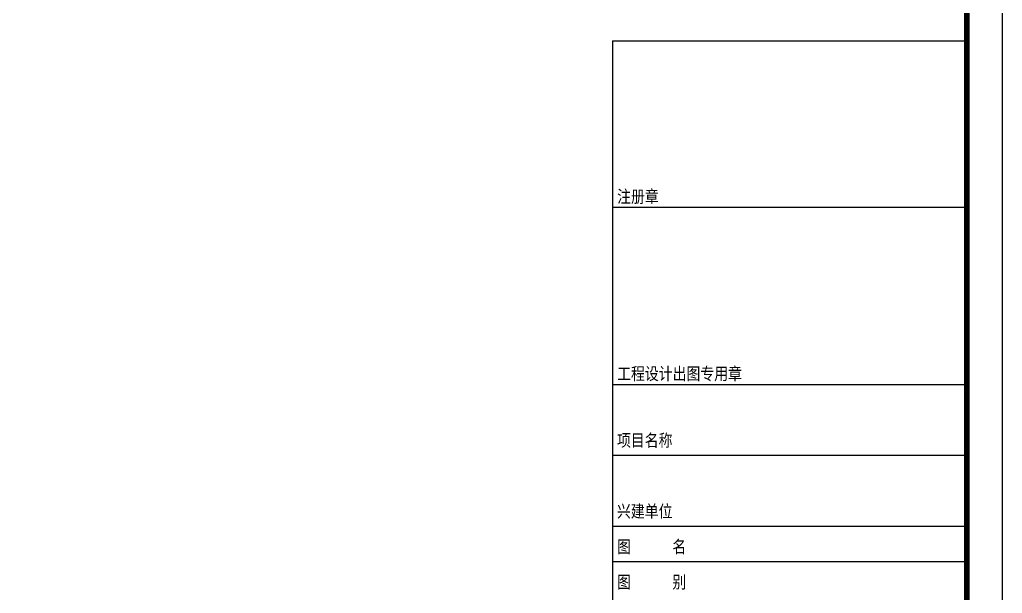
# Model space of a CAD drawing. Extents: x -446699 to 757189, y -606167 to -103070.
# Drawn here: x 44959 to 86568, y -357522 to -333234 of the extents above; entities that cross this region are included whole.
import ezdxf

# ---------------------------------------------------------------- set-up
doc = ezdxf.new("R2010")
doc.units = 0
doc.header["$LTSCALE"] = 1000
doc.header["$MEASUREMENT"] = 0
doc.layers.add('14', color=14, linetype='Continuous')
doc.layers.add('PUB_TITLE', color=4, linetype='Continuous')
doc.styles.add('宋体', font='')
doc.styles.get('宋体').set_extended_font_data('宋体')

# ---------------------------------------------------------------- blocks, each defined once
blk = doc.blocks.new('YHYHHRR')
at = {"layer": '14', "color": 14}
for p, q in [((256875, 490950), (256881, 460850)), ((256875, 490950), (266875, 490950)), ((256881, 486250), (266881, 486250)), ((256881, 481250), (266881, 481250)), ((256881, 479250), (266881, 479250)), ((256881, 477250), (266881, 477250)), ((256881, 476250), (266881, 476250))]:
    blk.add_line(p, q, dxfattribs=at)
at = {"layer": '14', "color": 14, "style": '宋体', "width": 0.82}
for s, p in [('注册章', (257008, 486378)), ('工程设计出图专用章', (257008, 481378)), ('项目名称', (257004, 479495)), ('兴建单位', (257004, 477495)), ('图      名', (257004, 476495)), ('图      别', (257004, 475495))]:
    blk.add_text(s, height=350, dxfattribs=at).set_placement(p)

msp = doc.modelspace()

# ---------------------------------------------------------------- linework, layer by layer
at = {"layer": 'PUB_TITLE'}
msp.add_lwpolyline([(-71082.3, -381635.7), (86567.7, -381635.7), (86567.7, -292535.7), (-71082.3, -292535.7)], close=True, dxfattribs=at)
at = {"layer": 'PUB_TITLE', "color": 14}
msp.add_lwpolyline([(-71082.3, -381635.7), (86567.7, -381635.7), (86567.7, -292535.7), (-71082.3, -292535.7)], close=True, dxfattribs=at)
at = {"layer": 'PUB_TITLE', "color": 14, "const_width": 236}
msp.add_lwpolyline([(-65183.2, -379276), (85067.7, -379276), (85067.7, -294895.7), (-65183.2, -294895.7)], close=True, dxfattribs=at)

# ---------------------------------------------------------------- block references
at = {"xscale": 1.5, "yscale": 1.5, "zscale": 1.5}
msp.add_blockref('YHYHHRR', (-315254.1, -1070550.3), dxfattribs=at)

doc.saveas('drawing.dxf')
